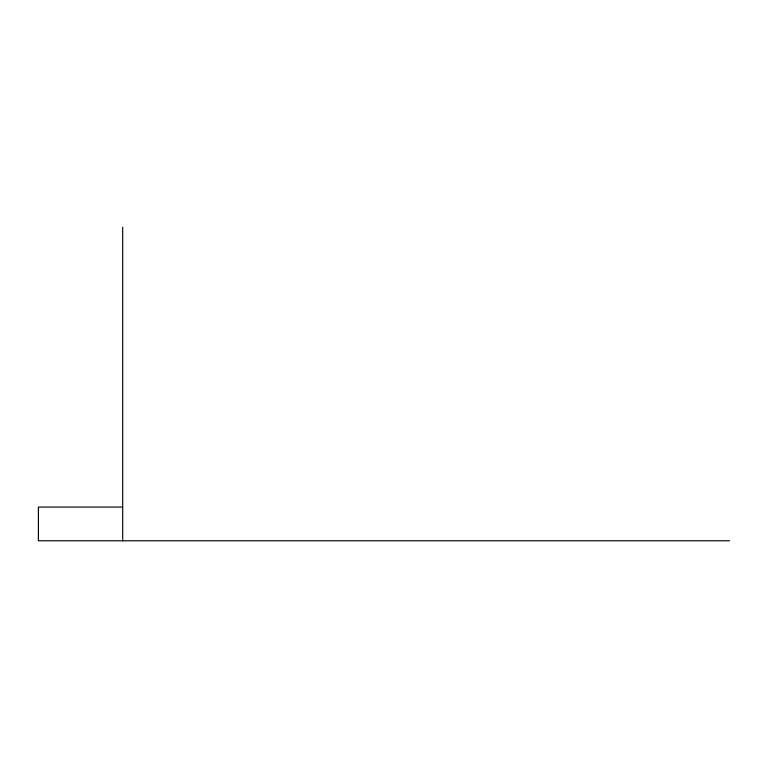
<?xml version="1.0" encoding="UTF-8"?>
<svg xmlns="http://www.w3.org/2000/svg" width="768" height="768" viewBox="0 0 768 768"><rect width="100%" height="100%" fill="white"/><g stroke="black" fill="none" stroke-linecap="round" stroke-linejoin="round"><path stroke-width="1.15" d="M122.688 507.072L38.4 507.072L38.4 540.787L729.6 540.787M122.688 227.213L122.688 540.787"/></g></svg>
